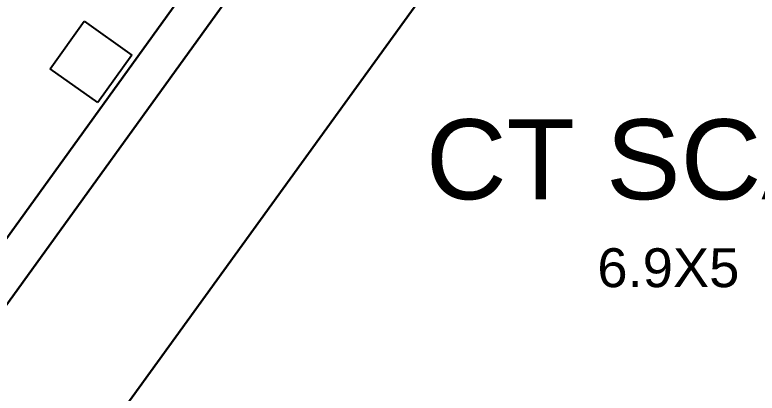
# Model space of a CAD drawing. Header units: metres. Extents: x 141303 to 146299, y 125960 to 127091.
# Drawn here: x 144903.629 to 144907.445, y 126080.989 to 126082.935 of the extents above; entities that cross this region are included whole.
import ezdxf

# ---------------------------------------------------------------- set-up
doc = ezdxf.new("R2010")
doc.units = ezdxf.units.M
doc.header["$MEASUREMENT"] = 0
doc.layers.add('DIMENSION', color=50, linetype='Continuous')
for name, color, linetype, lineweight in [('LETTERING', 50, 'Continuous', 30), ('new column', 4, 'Continuous', 25), ('NVMI_WALL', 7, 'Continuous', 30)]:
    doc.layers.add(name, color=color, linetype=linetype, lineweight=lineweight)
doc.styles.get("Standard").update_dxf_attribs({"font": 'arial.ttf'})
doc.dimstyles.get("Standard").update_dxf_attribs({"dimtxt": 0.18, "dimasz": 0.18, "dimexe": 0.18, "dimexo": 0.0625, "dimgap": 0.09, "dimtad": 0, "dimtih": 1, "dimtoh": 1, "dimdec": 4, "dimzin": 0, "dimdsep": 46, "dimtxsty": 'Standard', "dimcen": 0.09, "dimadec": 0, "dimazin": 0, "dimtfac": 1, "dimtdec": 4, "dimtofl": 0, "dimtmove": 0, "dimatfit": 3, "dimfxl": 1, "dimtolj": 1, "dimtzin": 0, "dimarcsym": 0})

# ---------------------------------------------------------------- blocks, each defined once
blk = doc.blocks.new('*D95')
at = {"layer": 'Defpoints', "color": 0, "transparency": 16777216}
for p in [(144918.8479, 126093.7243), (144920.8162, 126092.3056), (144901.8894, 126070.1962)]:
    blk.add_point(p, dxfattribs=at)
at = {"layer": 'DIMENSION', "color": 0, "lineweight": -2, "transparency": 16777216}
for p, q in [((144918.8986, 126093.6878), (144920.9622, 126092.2004)), ((144920.7109, 126092.1596), (144912.468, 126080.7235)), ((144903.9629, 126068.9236), (144912.2058, 126080.3597)), ((144901.9401, 126070.1597), (144904.0037, 126068.6723))]:
    blk.add_line(p, q, dxfattribs=at)
at = {"layer": 'DIMENSION', "color": 0, "transparency": 16777216}
for points in [[(144920.6866, 126092.1772), (144920.7352, 126092.1421), (144920.8162, 126092.3056)], [(144903.9386, 126068.9411), (144903.9873, 126068.906), (144903.8577, 126068.7776)]]:
    blk.add_solid(points, dxfattribs=at)
at = {"layer": 'DIMENSION', "color": 0, "transparency": 16777216, "insert": (144912.3369, 126080.5416), "char_height": 0.18, "attachment_point": 5}
blk.add_mtext('\\A1;29.0028', dxfattribs=at)

msp = doc.modelspace()

# ---------------------------------------------------------------- linework, layer by layer
at = {"layer": 'new column'}
for p, q in [((144903.81127, 126082.65762), (144903.98521, 126082.90205)), ((144903.98521, 126082.90205), (144904.22963, 126082.72811)), ((144904.22963, 126082.72811), (144904.0557, 126082.48368)), ((144904.0557, 126082.48368), (144903.81127, 126082.65762))]:
    msp.add_line(p, q, dxfattribs=at)
at = {"layer": 'NVMI_WALL'}
for p, q in [((144903.077, 126079.37231), (144914.84311, 126095.64575)), ((144900.25692, 126077.16652), (144905.63634, 126084.62989)), ((144900.25692, 126077.16652), (144905.63634, 126084.62989)), ((144900.25692, 126077.16652), (144905.63634, 126084.62989)), ((144902.58263, 126080.05115), (144905.79859, 126084.51294))]:
    msp.add_line(p, q, dxfattribs=at)

# ---------------------------------------------------------------- texts
at = {"layer": 'LETTERING', "attachment_point": 1}
for s, width, gutter_width, insert, char_height in [('CT SCAN', 5.9296054, 2.05755, (144905.74173, 126082.3981), 0.411509), ('6.9X5', 1.2514514, 1, (144906.62313, 126081.7345), 0.2)]:
    msp.add_mtext_dynamic_manual_height_columns(s, width=width, gutter_width=gutter_width, heights=[0], dxfattribs=dict(at, insert=insert, char_height=char_height))

# ---------------------------------------------------------------- dimensions: what is measured, and where the dimension line sits
at = {"layer": 'DIMENSION'}
dim = msp.add_aligned_dim(p1=(144901.88941, 126070.19623), p2=(144918.8479, 126093.72431), distance=-2.42625, dimstyle='Standard', dxfattribs=at)
dim.commit()
dim.dimension.update_dxf_attribs({"geometry": '*D95', "text_midpoint": (144912.33692, 126080.5416)})

doc.saveas('drawing.dxf')
